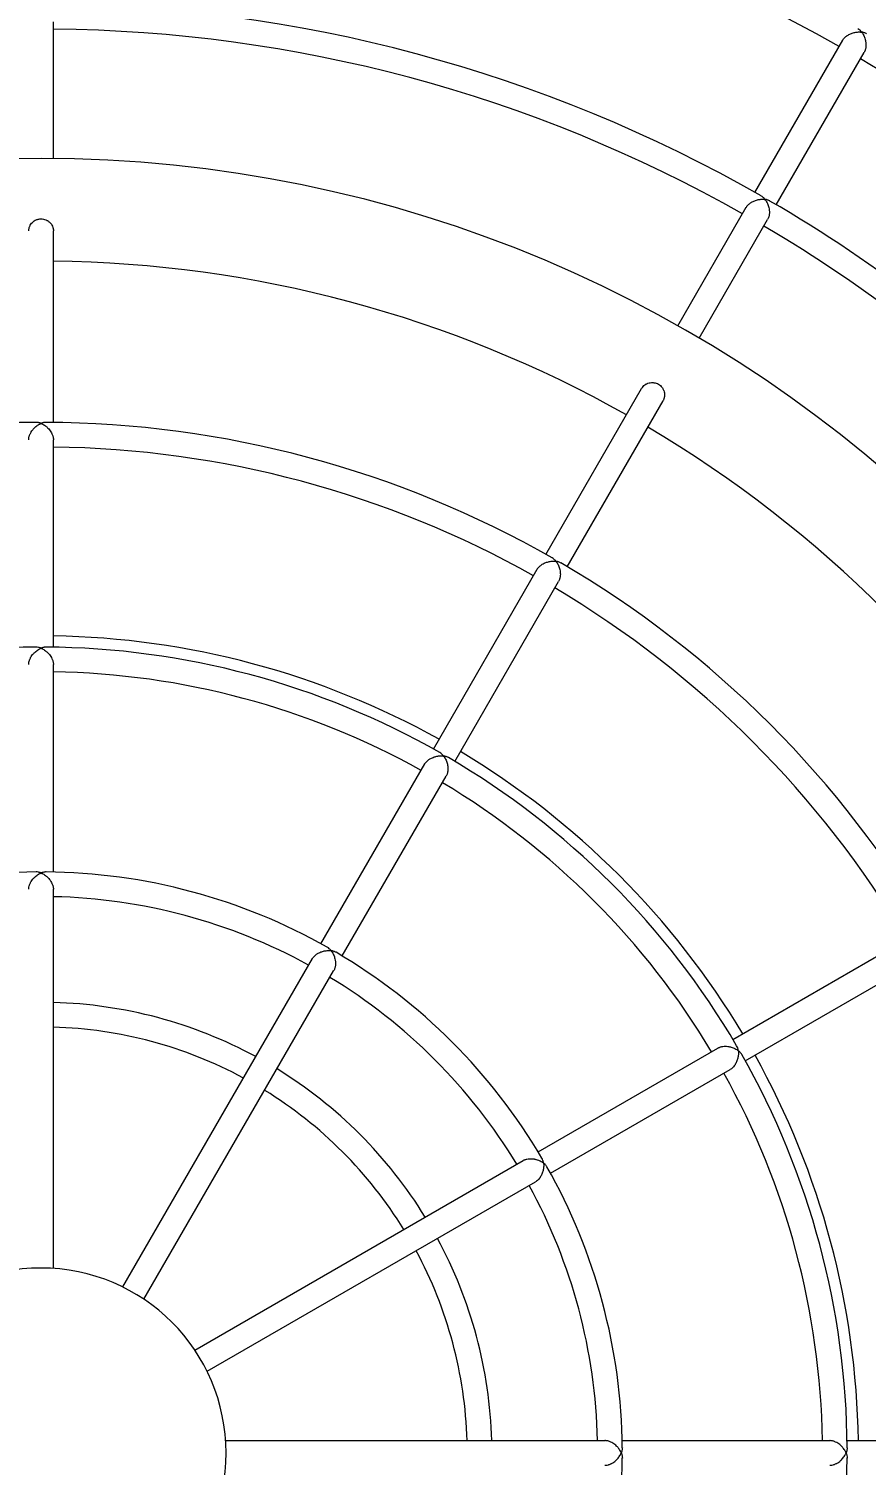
# Model space of a CAD drawing. Extents: x -3650 to 4616, y -3650 to 4857.
# Drawn here: x -9 to 602, y -9 to 1040 of the extents above; entities that cross this region are included whole.
import ezdxf

# ---------------------------------------------------------------- set-up
doc = ezdxf.new("R2010")
doc.units = 0
doc.header["$LTSCALE"] = 5
doc.header["$PDMODE"] = 1
doc.header["$PDSIZE"] = 20
for name, color, linetype in [('PRODUCT', 3, 'CONTINUOUS'), ('REFERENCE', 9, 'CONTINUOUS'), ('REVIEW_REQUIRED', 30, 'CONTINUOUS')]:
    doc.layers.add(name, color=color, linetype=linetype)
doc.styles.add('LG1', font='arial.ttf', dxfattribs={"height": 185})
doc.styles.get("Standard").update_dxf_attribs({"font": 'SIMPLEX'})
doc.dimstyles.new('LG_DIM', dxfattribs={"dimtxt": 2.5, "dimasz": 2.5, "dimexe": 1.25, "dimexo": 0.625, "dimtad": 1, "dimlunit": 6, "dimtxsty": 'Standard', "dimcen": 2.5, "dimazin": 3, "dimtfac": 1, "dimtmove": 0, "dimatfit": 3, "dimarcsym": 0})

# ---------------------------------------------------------------- blocks, each defined once
blk = doc.blocks.new('*D2')
at = {"layer": 'REFERENCE', "color": 0, "ltscale": 40, "transparency": 16777216}
for p in [(0, 3650), (0, -3650), (4335.8, -3650)]:
    blk.add_point(p, dxfattribs=at)
at = {"layer": 'REVIEW_REQUIRED', "color": 0, "lineweight": -2, "ltscale": 40, "transparency": 16777216}
for p, q in [((1, 3650), (4385.8, 3650)), ((4335.8, 3530), (4335.8, 142.1)), ((4335.8, -3530), (4335.8, -146.9)), ((1, -3650), (4385.8, -3650))]:
    blk.add_line(p, q, dxfattribs=at)
at = {"layer": 'REVIEW_REQUIRED', "color": 0, "ltscale": 40, "transparency": 16777216}
for points in [[(4315.8, 3530), (4355.8, 3530), (4335.8, 3650)], [(4315.8, -3530), (4355.8, -3530), (4335.8, -3650)]]:
    blk.add_solid(points, dxfattribs=at)
at = {"layer": 'REVIEW_REQUIRED', "color": 4, "ltscale": 40, "transparency": 16777216, "insert": (4335.8, -2.4), "char_height": 185, "attachment_point": 5, "style": 'LG1'}
blk.add_mtext('\\A1;7300', dxfattribs=at)
blk = doc.blocks.new('*D3')
at = {"layer": 'REFERENCE', "color": 0, "ltscale": 40, "transparency": 16777216}
for p in [(-1650, 2361.8), (-1650, 0), (1650, 0)]:
    blk.add_point(p, dxfattribs=at)
at = {"layer": 'REVIEW_REQUIRED', "color": 0, "lineweight": -2, "ltscale": 40, "transparency": 16777216}
for p, q in [((-1650, 1), (-1650, 2411.8)), ((1650, 1), (1650, 2411.8)), ((-1530, 2361.8), (-439.2, 2361.8)), ((1530, 2361.8), (212.5, 2361.8))]:
    blk.add_line(p, q, dxfattribs=at)
at = {"layer": 'REVIEW_REQUIRED', "color": 0, "ltscale": 40, "transparency": 16777216}
for points in [[(-1530, 2381.8), (-1530, 2341.8), (-1650, 2361.8)], [(1530, 2381.8), (1530, 2341.8), (1650, 2361.8)]]:
    blk.add_solid(points, dxfattribs=at)
at = {"layer": 'REVIEW_REQUIRED', "color": 4, "ltscale": 40, "transparency": 16777216, "insert": (-113.4, 2361.8), "char_height": 185, "attachment_point": 5, "style": 'LG1'}
blk.add_mtext('\\A1;3300', dxfattribs=at)
blk = doc.blocks.new('200230pl')
at = {"layer": 'REVIEW_REQUIRED', "color": 0, "linetype": 'Continuous', "lineweight": 0}
for p, q in [((9, 945), (9, 1044.8)), ((520.9, 920.3), (585.1, 1031.5)), ((536.5, 911.3), (600.7, 1022.5)), ((464.7, 822.9), (514.6, 909.4)), ((9, 752.3), (9, 892.3)), ((480.3, 813.9), (530.2, 900.4)), ((368.4, 656), (438.3, 777.2)), ((384, 647), (453.9, 768.2)), ((9, 588.2), (9, 739.7)), ((286.3, 513.9), (362.1, 645.1)), ((301.9, 504.9), (377.7, 636.1)), ((9, 424.1), (9, 575.6)), ((204.2, 371.8), (280, 503)), ((219.8, 362.8), (295.6, 494)), ((9, 134.7), (9, 411.5)), ((504.9, 301.9), (636.1, 377.7)), ((59.6, 121.2), (198, 360.9)), ((513.9, 286.3), (645.1, 362.1)), ((75.1, 112.2), (213.5, 351.9)), ((362.8, 219.8), (494, 295.6)), ((371.8, 204.2), (503, 280)), ((112.2, 75.1), (351.9, 213.5)), ((121.2, 59.6), (360.9, 198)), ((134.7, 9), (411.5, 9)), ((424.1, 9), (575.6, 9)), ((588.2, 9), (739.7, 9))]:
    blk.add_line(p, q, dxfattribs=at)
for radius, start, end in [(1650, 90, 270), (1650, 270, 90), (1180.5, 60.4368, 89.5632), (1057.5, 90.1984, 119.8016), (1057.5, 60.1984, 89.8016), (1039.5, 60.4961, 89.5039), (1180.5, 30.4368, 59.5632), (945, 90, 270), (945, 270, 90), (1057.5, 30.1984, 59.8016), (1039.5, 30.4961, 59.5039), (870, 60.5927, 89.4073), (752.4, 90.2793, 119.7207), (752.4, 60.2793, 89.7207), (870, 30.5927, 59.4073), (734.4, 60.7022, 89.2978), (752.4, 30.2793, 59.7207), (734.4, 30.7022, 59.2978), (588.3, 90.3577, 119.6423), (588.3, 60.3577, 89.6423), (596.5, 60.8645, 89.1355), (570.3, 60.9043, 89.0957), (588.3, 30.3577, 59.6423), (596.5, 30.8645, 59.1355), (570.3, 30.9043, 59.0957), (424.2, 90.4973, 119.5027), (424.2, 60.4973, 89.5027), (406.2, 61.2697, 88.7303), (424.2, 30.4973, 59.5027), (406.2, 31.2697, 58.7303), (329, 61.5676, 88.4324), (311, 61.6583, 88.3417), (588.3, 0.3577, 29.6423), (596.5, 0.8645, 29.1355), (329, 31.5676, 58.4324), (570.3, 0.9043, 29.0957), (311, 31.6583, 58.3417), (424.2, 0.4973, 29.5027), (406.2, 1.2697, 28.7303), (311, 1.6583, 28.3417), (329, 1.5676, 28.4324), (135, 90, 180), (135, 0, 90), (135, 180, 270), (135, 270, 0), (424.2, 330.4973, 359.5027), (588.3, 330.3577, 359.6423)]:
    blk.add_arc((0, 0), radius, start, end, dxfattribs=at)
for points, knots in [([(598.9, 1037.3), (598.8, 1037.3), (598.8, 1037.4), (598.7, 1037.5), (598.5, 1037.7), (598.3, 1037.9), (598, 1038.3), (597.8, 1038.5), (597.1, 1039.1), (596.6, 1039.5), (596.1, 1039.8)], [-0.000019039, -0.000019039, -0.000019039, -0.000019039, 0.000307499, 0.000307499, 0.000634037, 0.001287113, 0.001287113, 0.002593265, 0.002593265, 0.005205569, 0.005205569, 0.005205569, 0.005205569]), ([(585.1, 1031.5), (585.2, 1031.6), (585.2, 1031.6), (585.4, 1031.9), (585.5, 1032.1), (585.9, 1032.6), (586.2, 1033), (586.8, 1033.5), (586.9, 1033.7), (587.3, 1034), (587.5, 1034.1), (587.9, 1034.4), (588.1, 1034.6), (588.5, 1034.8), (588.7, 1035), (589.7, 1035.6), (590.5, 1036), (591.8, 1036.5), (592.2, 1036.6), (593.1, 1036.9), (593.5, 1037), (593.9, 1037.1)], [0.01703879, 0.01703879, 0.01703879, 0.01703879, 0.01733176, 0.01733176, 0.01804593, 0.01804593, 0.01947425, 0.01947425, 0.02018842, 0.02018842, 0.02090258, 0.02090258, 0.02161674, 0.02161674, 0.02233091, 0.02233091, 0.02518756, 0.02518756, 0.02661589, 0.02661589, 0.02804421, 0.02804421, 0.02804421, 0.02804421]), ([(593.9, 1037.1), (594.3, 1037.2), (594.8, 1037.2), (595.6, 1037.3), (596, 1037.4), (596.9, 1037.4), (597.3, 1037.4), (597.9, 1037.4), (598.1, 1037.3), (598.4, 1037.3), (598.5, 1037.3), (598.7, 1037.3), (598.8, 1037.3), (598.9, 1037.3)], [0.028044214, 0.028044214, 0.028044214, 0.028044214, 0.029543297, 0.029543297, 0.031042381, 0.031042381, 0.032541464, 0.032541464, 0.033291005, 0.033291005, 0.033665776, 0.033665776, 0.034040547, 0.034040547, 0.034040547, 0.034040547]), ([(598.9, 1037.3), (598.9, 1037.2), (599, 1037.1), (599.1, 1036.9), (599.2, 1036.8), (599.4, 1036.5), (599.5, 1036.3), (599.9, 1035.7), (600.1, 1035.3), (600.6, 1034.4), (600.8, 1034), (601.1, 1033), (601.3, 1032.5), (601.6, 1031.5), (601.7, 1031), (601.8, 1030.1), (601.9, 1029.9), (601.9, 1029.3), (602, 1029), (602, 1028.2), (602, 1027.6), (602, 1026.7), (601.9, 1026.4), (601.8, 1025.8), (601.8, 1025.5), (601.7, 1024.9), (601.6, 1024.7), (601.4, 1024.1), (601.3, 1023.8), (601.1, 1023.2), (600.9, 1022.8), (600.7, 1022.5)], [-0.00001904, -0.00001904, -0.00001904, -0.00001904, 0.0004192, 0.0004192, 0.00085743, 0.00085743, 0.0017339, 0.0017339, 0.00348684, 0.00348684, 0.00523978, 0.00523978, 0.00699271, 0.00699271, 0.00874565, 0.00874565, 0.00962212, 0.00962212, 0.01049859, 0.01049859, 0.01225153, 0.01225153, 0.013128, 0.013128, 0.01400447, 0.01400447, 0.01488093, 0.01488093, 0.0157574, 0.0157574, 0.01702666, 0.01702666, 0.01702666, 0.01702666]), ([(602.4, 1036.1), (602.2, 1036.2), (601.9, 1036.4), (601.3, 1036.6), (601.1, 1036.7), (600.5, 1036.9), (600.1, 1037), (599.7, 1037.1), (599.5, 1037.2), (599.3, 1037.2), (599.2, 1037.2), (599, 1037.2), (598.9, 1037.3), (598.9, 1037.3)], [0.028822403, 0.028822403, 0.028822403, 0.028822403, 0.030119606, 0.030119606, 0.031416809, 0.031416809, 0.032714012, 0.032714012, 0.033362614, 0.033362614, 0.033686915, 0.033686915, 0.034011216, 0.034011216, 0.034011216, 0.034011216]), ([(514.6, 909.4), (514.7, 909.4), (514.7, 909.5), (514.9, 909.8), (515, 910), (515.4, 910.5), (515.7, 910.9), (516.3, 911.4), (516.4, 911.6), (516.8, 911.9), (517, 912), (517.4, 912.3), (517.6, 912.5), (518, 912.7), (518.2, 912.9), (519.2, 913.5), (520, 913.9), (521.3, 914.4), (521.7, 914.5), (522.6, 914.8), (523, 914.9), (523.4, 915)], [0.0170406, 0.0170406, 0.0170406, 0.0170406, 0.01733279, 0.01733279, 0.01804707, 0.01804707, 0.01947563, 0.01947563, 0.02018992, 0.02018992, 0.0209042, 0.0209042, 0.02161848, 0.02161848, 0.02233276, 0.02233276, 0.02518989, 0.02518989, 0.02661845, 0.02661845, 0.02804701, 0.02804701, 0.02804701, 0.02804701]), ([(523.4, 915), (523.8, 915), (524.3, 915.1), (525.1, 915.2), (525.5, 915.3), (526.4, 915.3), (526.8, 915.3), (527.4, 915.3), (527.6, 915.2), (527.9, 915.2), (528, 915.2), (528.2, 915.2), (528.3, 915.2), (528.4, 915.2)], [0.028047015, 0.028047015, 0.028047015, 0.028047015, 0.029545863, 0.029545863, 0.031044712, 0.031044712, 0.032543561, 0.032543561, 0.033292985, 0.033292985, 0.033667697, 0.033667697, 0.034042409, 0.034042409, 0.034042409, 0.034042409]), ([(528.4, 915.2), (528.3, 915.2), (528.3, 915.3), (528.2, 915.4), (528, 915.6), (527.8, 915.8), (527.5, 916.1), (527.3, 916.4), (526.6, 917), (526.1, 917.4), (525.6, 917.6)], [-0.000019048, -0.000019048, -0.000019048, -0.000019048, 0.000307551, 0.000307551, 0.000634151, 0.001287349, 0.001287349, 0.002593746, 0.002593746, 0.005206541, 0.005206541, 0.005206541, 0.005206541]), ([(528.4, 915.2), (528.4, 915.1), (528.5, 915), (528.6, 914.8), (528.7, 914.7), (528.9, 914.4), (529, 914.2), (529.4, 913.6), (529.6, 913.2), (530.1, 912.3), (530.3, 911.9), (530.6, 910.9), (530.8, 910.4), (531.1, 909.4), (531.2, 908.9), (531.3, 908), (531.4, 907.8), (531.4, 907.2), (531.5, 906.9), (531.5, 906), (531.5, 905.5), (531.5, 904.6), (531.4, 904.3), (531.3, 903.7), (531.3, 903.4), (531.2, 902.8), (531.1, 902.5), (530.9, 902), (530.8, 901.7), (530.6, 901.1), (530.4, 900.7), (530.2, 900.4)], [-0.00001905, -0.00001905, -0.00001905, -0.00001905, 0.0004192, 0.0004192, 0.00085744, 0.00085744, 0.00173393, 0.00173393, 0.00348691, 0.00348691, 0.00523988, 0.00523988, 0.00699286, 0.00699286, 0.00874583, 0.00874583, 0.00962232, 0.00962232, 0.01049881, 0.01049881, 0.01225179, 0.01225179, 0.01312828, 0.01312828, 0.01400476, 0.01400476, 0.01488125, 0.01488125, 0.01575774, 0.01575774, 0.01702684, 0.01702684, 0.01702684, 0.01702684]), ([(531.9, 914), (531.7, 914.1), (531.4, 914.3), (530.8, 914.5), (530.6, 914.6), (530, 914.8), (529.6, 914.9), (529.2, 915), (529, 915), (528.8, 915.1), (528.7, 915.1), (528.5, 915.1), (528.4, 915.1), (528.4, 915.2)], [0.028819339, 0.028819339, 0.028819339, 0.028819339, 0.030116787, 0.030116787, 0.031414235, 0.031414235, 0.032711684, 0.032711684, 0.033360408, 0.033360408, 0.03368477, 0.03368477, 0.034009132, 0.034009132, 0.034009132, 0.034009132]), ([(-9, 892.3), (-9, 892.6), (-9, 892.8), (-8.9, 893.4), (-8.8, 893.9), (-8.7, 894.5), (-8.5, 895), (-8.4, 895.2), (-8.1, 896), (-7.8, 896.5), (-7.2, 897.5), (-6.8, 897.9), (-5.9, 898.7), (-5.5, 899.1), (-4.5, 899.8), (-4, 900), (-3.2, 900.4), (-2.9, 900.5), (-2.3, 900.7), (-2, 900.7), (-1.2, 900.9), (-0.6, 901), (0, 901)], [0.04758998, 0.04758998, 0.04758998, 0.04758998, 0.04846608, 0.04846608, 0.04934886, 0.05023163, 0.05023163, 0.05111441, 0.05111441, 0.05287996, 0.05287996, 0.05464551, 0.05464551, 0.05641106, 0.05641106, 0.05817661, 0.05817661, 0.05905938, 0.05905938, 0.05994216, 0.05994216, 0.06170771, 0.06170771, 0.06170771, 0.06170771]), ([(0, 901), (0.6, 901), (1.2, 900.9), (2.3, 900.7), (2.9, 900.5), (3.7, 900.2), (4, 900), (4.5, 899.7), (4.8, 899.6), (5.3, 899.3), (5.5, 899.1), (5.9, 898.7), (6.2, 898.5), (6.8, 897.9), (7.2, 897.5), (7.8, 896.5), (8.1, 896), (8.5, 895), (8.7, 894.5), (8.9, 893.6), (8.9, 893.4), (9, 892.8), (9, 892.6), (9, 892.3)], [0.00521151, 0.00521151, 0.00521151, 0.00521151, 0.00697697, 0.00697697, 0.00874244, 0.00874244, 0.00962517, 0.00962517, 0.0105079, 0.0105079, 0.01139063, 0.01139063, 0.01227336, 0.01227336, 0.01403882, 0.01403882, 0.01580429, 0.01580429, 0.01756975, 0.01756975, 0.01845248, 0.01845248, 0.0193343, 0.0193343, 0.0193343, 0.0193343]), ([(438.3, 777.2), (438.4, 777.3), (438.4, 777.3), (438.5, 777.5), (438.7, 777.7), (439.2, 778.4), (439.5, 778.8), (440.4, 779.6), (440.8, 779.9), (441.6, 780.3), (441.8, 780.5), (442.3, 780.7), (442.6, 780.8), (443.4, 781.1), (444, 781.3), (445.2, 781.4), (445.7, 781.5), (446.3, 781.5)], [0.054525951, 0.054525951, 0.054525951, 0.054525951, 0.054579033, 0.054579033, 0.055461395, 0.055461395, 0.057226119, 0.057226119, 0.058990844, 0.058990844, 0.059873206, 0.059873206, 0.060755568, 0.060755568, 0.062520293, 0.062520293, 0.064285017, 0.064285017, 0.064285017, 0.064285017]), ([(446.3, 781.5), (446.6, 781.4), (446.9, 781.4), (447.5, 781.3), (447.8, 781.3), (448.6, 781.1), (449.2, 780.9), (450.3, 780.4), (450.8, 780.1), (451.8, 779.4), (452.2, 779), (452.8, 778.4), (453, 778.1), (453.3, 777.7), (453.5, 777.4), (453.8, 776.9), (453.9, 776.6), (454.2, 776.1), (454.3, 775.8), (454.6, 775), (454.8, 774.5), (455, 773.3), (455, 772.7), (455, 771.6), (454.9, 771), (454.7, 770.2), (454.7, 770), (454.5, 769.4), (454.4, 769.2), (454.2, 768.7), (454.1, 768.5), (453.9, 768.2)], [0.00780916, 0.00780916, 0.00780916, 0.00780916, 0.00869166, 0.00869166, 0.00957417, 0.00957417, 0.01133919, 0.01133919, 0.01310421, 0.01310421, 0.01486922, 0.01486922, 0.01575173, 0.01575173, 0.01663424, 0.01663424, 0.01751675, 0.01751675, 0.01839926, 0.01839926, 0.02016427, 0.02016427, 0.02192929, 0.02192929, 0.02369431, 0.02369431, 0.02457682, 0.02457682, 0.02545932, 0.02545932, 0.0262897, 0.0262897, 0.0262897, 0.0262897]), ([(-9, 739.7), (-9, 740), (-9, 740.2), (-8.9, 741), (-8.8, 741.6), (-8.6, 742.5), (-8.5, 742.8), (-8.2, 743.4), (-8.1, 743.6), (-7.9, 744.2), (-7.7, 744.5), (-7.4, 745), (-7.3, 745.3), (-6.8, 746), (-6.5, 746.5), (-5.9, 747.2), (-5.8, 747.4), (-5.4, 747.8), (-5.2, 748), (-4.2, 749), (-3.4, 749.7), (-2.1, 750.5), (-1.7, 750.8), (-1.1, 751.1), (-0.9, 751.2), (-0.5, 751.4), (-0.4, 751.4), (-0.2, 751.5), (-0.1, 751.6), (0, 751.6)], [0.01704682, 0.01704682, 0.01704682, 0.01704682, 0.01781383, 0.01781383, 0.01961773, 0.01961773, 0.02051967, 0.02051967, 0.02142162, 0.02142162, 0.02232357, 0.02232357, 0.02322551, 0.02322551, 0.02502941, 0.02502941, 0.02593136, 0.02593136, 0.0268333, 0.0268333, 0.03044109, 0.03044109, 0.03224499, 0.03224499, 0.03314694, 0.03314694, 0.03359791, 0.03359791, 0.03404888, 0.03404888, 0.03404888, 0.03404888]), ([(0, 751.6), (-0.1, 751.6), (-0.2, 751.7), (-0.3, 751.7), (-0.5, 751.8), (-0.8, 751.9), (-1.2, 752), (-1.6, 752.1), (-2.5, 752.3), (-3.1, 752.4), (-3.7, 752.4)], [-0.000019078, -0.000019078, -0.000019078, -0.000019078, 0.000307733, 0.000307733, 0.000634544, 0.001288166, 0.001288166, 0.002595411, 0.002595411, 0.005209901, 0.005209901, 0.005209901, 0.005209901]), ([(3.7, 752.4), (3.4, 752.4), (3.1, 752.4), (2.5, 752.3), (2.2, 752.3), (1.5, 752.1), (1.2, 752), (0.8, 751.9), (0.6, 751.8), (0.4, 751.8), (0.3, 751.7), (0.2, 751.7), (0.1, 751.6), (0, 751.6)], [0.028808755, 0.028808755, 0.028808755, 0.028808755, 0.030107051, 0.030107051, 0.031405346, 0.031405346, 0.032703642, 0.032703642, 0.03335279, 0.03335279, 0.033677363, 0.033677363, 0.034001937, 0.034001937, 0.034001937, 0.034001937]), ([(0, 751.6), (0.1, 751.6), (0.2, 751.5), (0.4, 751.4), (0.5, 751.4), (0.9, 751.2), (1.1, 751.1), (1.7, 750.8), (2.1, 750.5), (3, 750), (3.4, 749.7), (4, 749.1), (4.2, 749), (4.6, 748.6), (4.8, 748.4), (5.4, 747.8), (5.8, 747.4), (6.5, 746.5), (6.8, 746), (7.4, 745), (7.7, 744.5), (8.1, 743.7), (8.2, 743.4), (8.5, 742.8), (8.5, 742.5), (8.7, 741.9), (8.8, 741.6), (8.9, 741), (8.9, 740.8), (9, 740.2), (9, 740), (9, 739.7)], [-0.00001908, -0.00001908, -0.00001908, -0.00001908, 0.0004325, 0.0004325, 0.00088409, 0.00088409, 0.00178725, 0.00178725, 0.00359358, 0.00359358, 0.00539991, 0.00539991, 0.00630308, 0.00630308, 0.00720624, 0.00720624, 0.00901257, 0.00901257, 0.0108189, 0.0108189, 0.01262523, 0.01262523, 0.0135284, 0.0135284, 0.01443156, 0.01443156, 0.01533473, 0.01533473, 0.01623789, 0.01623789, 0.01702744, 0.01702744, 0.01702744, 0.01702744]), ([(362.1, 645.1), (362.1, 645.2), (362.2, 645.3), (362.3, 645.5), (362.5, 645.7), (362.9, 646.3), (363.2, 646.6), (363.7, 647.2), (363.9, 647.3), (364.2, 647.6), (364.4, 647.8), (364.8, 648.1), (365, 648.2), (365.4, 648.5), (365.6, 648.6), (366.6, 649.3), (367.5, 649.7), (368.7, 650.2), (369.2, 650.3), (370, 650.5), (370.4, 650.6), (370.8, 650.7)], [0.0170469, 0.0170469, 0.0170469, 0.0170469, 0.01733634, 0.01733634, 0.01805103, 0.01805103, 0.01948042, 0.01948042, 0.02019511, 0.02019511, 0.0209098, 0.0209098, 0.0216245, 0.0216245, 0.02233919, 0.02233919, 0.02519796, 0.02519796, 0.02662734, 0.02662734, 0.02805673, 0.02805673, 0.02805673, 0.02805673]), ([(370.8, 650.7), (371.3, 650.8), (371.7, 650.9), (372.6, 651), (373, 651), (373.8, 651.1), (374.2, 651), (374.8, 651), (375, 651), (375.3, 651), (375.4, 651), (375.6, 650.9), (375.7, 650.9), (375.8, 650.9)], [0.028056729, 0.028056729, 0.028056729, 0.028056729, 0.029554768, 0.029554768, 0.031052806, 0.031052806, 0.032550844, 0.032550844, 0.033299863, 0.033299863, 0.033674373, 0.033674373, 0.034048883, 0.034048883, 0.034048883, 0.034048883]), ([(375.8, 650.9), (375.8, 651), (375.7, 651.1), (375.6, 651.2), (375.4, 651.4), (375.3, 651.6), (374.9, 651.9), (374.7, 652.1), (374, 652.8), (373.5, 653.1), (373, 653.4)], [-0.000019078, -0.000019078, -0.000019078, -0.000019078, 0.000307733, 0.000307733, 0.000634544, 0.001288166, 0.001288166, 0.002595411, 0.002595411, 0.005209901, 0.005209901, 0.005209901, 0.005209901]), ([(375.8, 650.9), (375.9, 650.8), (375.9, 650.7), (376.1, 650.6), (376.1, 650.5), (376.3, 650.2), (376.5, 650), (376.8, 649.4), (377.1, 649), (377.5, 648.1), (377.7, 647.6), (378.1, 646.7), (378.2, 646.2), (378.5, 645.2), (378.6, 644.6), (378.8, 643.8), (378.8, 643.5), (378.9, 643), (378.9, 642.7), (379, 641.8), (379, 641.2), (378.9, 640.3), (378.9, 640.1), (378.8, 639.5), (378.7, 639.2), (378.6, 638.6), (378.5, 638.3), (378.4, 637.8), (378.3, 637.5), (378, 636.8), (377.9, 636.5), (377.7, 636.1)], [-0.00001908, -0.00001908, -0.00001908, -0.00001908, 0.0004192, 0.0004192, 0.00085748, 0.00085748, 0.00173403, 0.00173403, 0.00348714, 0.00348714, 0.00524025, 0.00524025, 0.00699336, 0.00699336, 0.00874647, 0.00874647, 0.00962303, 0.00962303, 0.01049958, 0.01049958, 0.01225269, 0.01225269, 0.01312924, 0.01312924, 0.0140058, 0.0140058, 0.01488235, 0.01488235, 0.01575891, 0.01575891, 0.01702744, 0.01702744, 0.01702744, 0.01702744]), ([(379.4, 649.7), (379.1, 649.9), (378.8, 650), (378.3, 650.3), (378, 650.4), (377.4, 650.6), (377.1, 650.7), (376.6, 650.8), (376.5, 650.8), (376.2, 650.9), (376.1, 650.9), (376, 650.9), (375.9, 650.9), (375.8, 650.9)], [0.028808755, 0.028808755, 0.028808755, 0.028808755, 0.030107051, 0.030107051, 0.031405346, 0.031405346, 0.032703642, 0.032703642, 0.03335279, 0.03335279, 0.033677363, 0.033677363, 0.034001937, 0.034001937, 0.034001937, 0.034001937]), ([(-9, 575.6), (-9, 575.9), (-9, 576.1), (-8.9, 576.9), (-8.8, 577.5), (-8.6, 578.4), (-8.5, 578.7), (-8.2, 579.2), (-8.1, 579.5), (-7.9, 580.1), (-7.7, 580.4), (-7.5, 580.9), (-7.3, 581.1), (-6.8, 581.9), (-6.5, 582.4), (-6, 583.1), (-5.8, 583.3), (-5.4, 583.7), (-5.2, 583.9), (-4.2, 584.9), (-3.4, 585.6), (-2.1, 586.4), (-1.7, 586.7), (-1.1, 587), (-0.9, 587.1), (-0.5, 587.3), (-0.4, 587.3), (-0.2, 587.4), (-0.1, 587.5), (0, 587.5)], [0.01705297, 0.01705297, 0.01705297, 0.01705297, 0.01781472, 0.01781472, 0.01961922, 0.01961922, 0.02052147, 0.02052147, 0.02142372, 0.02142372, 0.02232597, 0.02232597, 0.02322822, 0.02322822, 0.02503272, 0.02503272, 0.02593497, 0.02593497, 0.02683722, 0.02683722, 0.03044622, 0.03044622, 0.03225072, 0.03225072, 0.03315297, 0.03315297, 0.0336041, 0.0336041, 0.03405522, 0.03405522, 0.03405522, 0.03405522]), ([(0, 587.5), (-0.1, 587.5), (-0.2, 587.6), (-0.3, 587.6), (-0.5, 587.7), (-0.8, 587.8), (-1.2, 587.9), (-1.6, 588), (-2.5, 588.2), (-3.1, 588.3), (-3.7, 588.3)], [-0.000019108, -0.000019108, -0.000019108, -0.000019108, 0.000307909, 0.000307909, 0.000634926, 0.00128896, 0.00128896, 0.002597029, 0.002597029, 0.005213166, 0.005213166, 0.005213166, 0.005213166]), ([(3.7, 588.3), (3.4, 588.3), (3.1, 588.3), (2.5, 588.2), (2.2, 588.1), (1.6, 588), (1.2, 587.9), (0.8, 587.8), (0.6, 587.7), (0.4, 587.7), (0.3, 587.6), (0.2, 587.6), (0.1, 587.5), (0, 587.5)], [0.028798489, 0.028798489, 0.028798489, 0.028798489, 0.030097608, 0.030097608, 0.031396727, 0.031396727, 0.032695846, 0.032695846, 0.033345405, 0.033345405, 0.033670185, 0.033670185, 0.033994965, 0.033994965, 0.033994965, 0.033994965]), ([(0, 587.5), (0.1, 587.5), (0.2, 587.4), (0.4, 587.3), (0.5, 587.3), (0.9, 587.1), (1.1, 587), (1.7, 586.7), (2.1, 586.4), (3, 585.9), (3.4, 585.5), (4, 585), (4.2, 584.9), (4.6, 584.5), (4.8, 584.3), (5.4, 583.7), (5.8, 583.3), (6.5, 582.4), (6.8, 581.9), (7.5, 580.9), (7.7, 580.4), (8.1, 579.5), (8.2, 579.3), (8.5, 578.7), (8.5, 578.4), (8.7, 577.8), (8.8, 577.5), (8.9, 576.9), (8.9, 576.6), (9, 576.1), (9, 575.9), (9, 575.6)], [-0.00001911, -0.00001911, -0.00001911, -0.00001911, 0.00043264, 0.00043264, 0.00088439, 0.00088439, 0.00178788, 0.00178788, 0.00359487, 0.00359487, 0.00540187, 0.00540187, 0.00630536, 0.00630536, 0.00720886, 0.00720886, 0.00901585, 0.00901585, 0.01082284, 0.01082284, 0.01262983, 0.01262983, 0.01353333, 0.01353333, 0.01443682, 0.01443682, 0.01534032, 0.01534032, 0.01624381, 0.01624381, 0.01702803, 0.01702803, 0.01702803, 0.01702803]), ([(280, 503), (280.1, 503.1), (280.1, 503.2), (280.3, 503.4), (280.4, 503.6), (280.8, 504.2), (281.1, 504.5), (281.6, 505), (281.8, 505.2), (282.2, 505.5), (282.4, 505.7), (282.7, 506), (282.9, 506.1), (283.3, 506.4), (283.5, 506.5), (284.6, 507.1), (285.4, 507.5), (286.7, 508), (287.1, 508.2), (288, 508.4), (288.4, 508.5), (288.8, 508.6)], [0.01705306, 0.01705306, 0.01705306, 0.01705306, 0.01733981, 0.01733981, 0.01805491, 0.01805491, 0.01948509, 0.01948509, 0.02020019, 0.02020019, 0.02091528, 0.02091528, 0.02163037, 0.02163037, 0.02234547, 0.02234547, 0.02520584, 0.02520584, 0.02663603, 0.02663603, 0.02806622, 0.02806622, 0.02806622, 0.02806622]), ([(288.8, 508.6), (289.2, 508.7), (289.7, 508.8), (290.5, 508.9), (290.9, 508.9), (291.8, 508.9), (292.2, 508.9), (292.8, 508.9), (293, 508.9), (293.3, 508.9), (293.4, 508.8), (293.6, 508.8), (293.7, 508.8), (293.8, 508.8)], [0.028066216, 0.028066216, 0.028066216, 0.028066216, 0.029563468, 0.029563468, 0.031060719, 0.031060719, 0.032557971, 0.032557971, 0.033306597, 0.033306597, 0.033680909, 0.033680909, 0.034055222, 0.034055222, 0.034055222, 0.034055222]), ([(293.8, 508.8), (293.7, 508.9), (293.6, 508.9), (293.5, 509.1), (293.4, 509.2), (293.2, 509.4), (292.9, 509.8), (292.7, 510), (292, 510.6), (291.5, 511), (291, 511.3)], [-0.000019108, -0.000019108, -0.000019108, -0.000019108, 0.000307909, 0.000307909, 0.000634926, 0.00128896, 0.00128896, 0.002597029, 0.002597029, 0.005213166, 0.005213166, 0.005213166, 0.005213166]), ([(293.8, 508.8), (293.8, 508.7), (293.9, 508.6), (294, 508.4), (294.1, 508.3), (294.3, 508.1), (294.4, 507.9), (294.8, 507.3), (295, 506.9), (295.5, 506), (295.7, 505.5), (296, 504.6), (296.2, 504.1), (296.5, 503), (296.6, 502.5), (296.7, 501.7), (296.8, 501.4), (296.8, 500.8), (296.9, 500.5), (296.9, 499.7), (296.9, 499.1), (296.8, 498.2), (296.8, 497.9), (296.7, 497.3), (296.7, 497), (296.6, 496.5), (296.5, 496.2), (296.3, 495.6), (296.2, 495.3), (296, 494.7), (295.8, 494.3), (295.6, 494)], [-0.00001911, -0.00001911, -0.00001911, -0.00001911, 0.0004192, 0.0004192, 0.00085751, 0.00085751, 0.00173413, 0.00173413, 0.00348737, 0.00348737, 0.00524061, 0.00524061, 0.00699385, 0.00699385, 0.00874709, 0.00874709, 0.00962371, 0.00962371, 0.01050033, 0.01050033, 0.01225357, 0.01225357, 0.01313019, 0.01313019, 0.01400681, 0.01400681, 0.01488343, 0.01488343, 0.01576005, 0.01576005, 0.01702804, 0.01702804, 0.01702804, 0.01702804]), ([(297.3, 507.6), (297.1, 507.8), (296.8, 507.9), (296.2, 508.2), (295.9, 508.3), (295.3, 508.5), (295, 508.5), (294.6, 508.7), (294.4, 508.7), (294.2, 508.7), (294.1, 508.7), (293.9, 508.8), (293.8, 508.8), (293.8, 508.8)], [0.028798489, 0.028798489, 0.028798489, 0.028798489, 0.030097608, 0.030097608, 0.031396727, 0.031396727, 0.032695846, 0.032695846, 0.033345405, 0.033345405, 0.033670185, 0.033670185, 0.033994965, 0.033994965, 0.033994965, 0.033994965]), ([(-9, 411.5), (-9, 411.7), (-9, 412), (-8.9, 412.8), (-8.8, 413.4), (-8.6, 414.3), (-8.5, 414.6), (-8.2, 415.1), (-8.1, 415.4), (-7.9, 416), (-7.7, 416.2), (-7.5, 416.8), (-7.3, 417), (-6.8, 417.8), (-6.5, 418.3), (-6, 418.9), (-5.8, 419.2), (-5.4, 419.6), (-5.2, 419.8), (-4.2, 420.8), (-3.4, 421.4), (-2.2, 422.3), (-1.7, 422.6), (-1.1, 422.9), (-0.9, 423), (-0.5, 423.2), (-0.4, 423.2), (-0.2, 423.3), (-0.1, 423.4), (0, 423.4)], [0.01706405, 0.01706405, 0.01706405, 0.01706405, 0.01781635, 0.01781635, 0.01962194, 0.01962194, 0.02052474, 0.02052474, 0.02142753, 0.02142753, 0.02233033, 0.02233033, 0.02323312, 0.02323312, 0.02503871, 0.02503871, 0.02594151, 0.02594151, 0.0268443, 0.0268443, 0.03045549, 0.03045549, 0.03226108, 0.03226108, 0.03316387, 0.03316387, 0.03361527, 0.03361527, 0.03406667, 0.03406667, 0.03406667, 0.03406667]), ([(0, 423.4), (-0.1, 423.4), (-0.2, 423.5), (-0.3, 423.5), (-0.5, 423.6), (-0.8, 423.7), (-1.2, 423.8), (-1.6, 423.9), (-2.5, 424.1), (-3.1, 424.2), (-3.7, 424.2)], [-0.000019161, -0.000019161, -0.000019161, -0.000019161, 0.000308224, 0.000308224, 0.000635609, 0.001290379, 0.001290379, 0.002599918, 0.002599918, 0.005218996, 0.005218996, 0.005218996, 0.005218996]), ([(3.7, 424.2), (3.4, 424.2), (3.1, 424.1), (2.5, 424.1), (2.2, 424), (1.6, 423.9), (1.2, 423.8), (0.8, 423.7), (0.6, 423.6), (0.4, 423.5), (0.3, 423.5), (0.2, 423.5), (0.1, 423.4), (0, 423.4)], [0.028780199, 0.028780199, 0.028780199, 0.028780199, 0.030080788, 0.030080788, 0.031381378, 0.031381378, 0.032681967, 0.032681967, 0.033332261, 0.033332261, 0.033657409, 0.033657409, 0.033982556, 0.033982556, 0.033982556, 0.033982556]), ([(0, 423.4), (0.1, 423.4), (0.2, 423.3), (0.4, 423.2), (0.5, 423.2), (0.9, 423), (1.1, 422.9), (1.7, 422.6), (2.1, 422.3), (3, 421.7), (3.4, 421.4), (4, 420.9), (4.2, 420.7), (4.6, 420.4), (4.8, 420.2), (5.4, 419.6), (5.8, 419.2), (6.5, 418.3), (6.8, 417.8), (7.5, 416.8), (7.7, 416.3), (8.1, 415.4), (8.2, 415.1), (8.5, 414.6), (8.6, 414.3), (8.7, 413.7), (8.8, 413.4), (8.9, 412.8), (8.9, 412.5), (9, 412), (9, 411.7), (9, 411.5)], [-0.00001916, -0.00001916, -0.00001916, -0.00001916, 0.00043288, 0.00043288, 0.00088493, 0.00088493, 0.00178902, 0.00178902, 0.0035972, 0.0035972, 0.00540538, 0.00540538, 0.00630947, 0.00630947, 0.00721356, 0.00721356, 0.00902174, 0.00902174, 0.01082992, 0.01082992, 0.0126381, 0.0126381, 0.0135422, 0.0135422, 0.01444629, 0.01444629, 0.01535038, 0.01535038, 0.01625447, 0.01625447, 0.0170291, 0.0170291, 0.0170291, 0.0170291]), ([(211.7, 366.7), (211.6, 366.7), (211.6, 366.8), (211.5, 366.9), (211.3, 367.1), (211.2, 367.3), (210.8, 367.7), (210.6, 367.9), (209.9, 368.5), (209.4, 368.9), (208.9, 369.2)], [-0.000019161, -0.000019161, -0.000019161, -0.000019161, 0.000308224, 0.000308224, 0.000635609, 0.001290379, 0.001290379, 0.002599918, 0.002599918, 0.005218996, 0.005218996, 0.005218996, 0.005218996]), ([(198, 360.9), (198, 360.9), (198, 361), (198.2, 361.3), (198.3, 361.5), (198.8, 362), (199.1, 362.4), (199.6, 362.9), (199.8, 363.1), (200.1, 363.4), (200.3, 363.5), (200.7, 363.8), (200.9, 364), (201.3, 364.3), (201.5, 364.4), (202.5, 365), (203.3, 365.4), (204.6, 365.9), (205.1, 366), (205.9, 366.3), (206.3, 366.4), (206.7, 366.5)], [0.01706416, 0.01706416, 0.01706416, 0.01706416, 0.01734606, 0.01734606, 0.01806187, 0.01806187, 0.0194935, 0.0194935, 0.02020932, 0.02020932, 0.02092513, 0.02092513, 0.02164095, 0.02164095, 0.02235676, 0.02235676, 0.02522002, 0.02522002, 0.02665164, 0.02665164, 0.02808327, 0.02808327, 0.02808327, 0.02808327]), ([(206.7, 366.5), (207.2, 366.6), (207.6, 366.6), (208.5, 366.7), (208.9, 366.8), (209.7, 366.8), (210.1, 366.8), (210.7, 366.8), (210.9, 366.8), (211.2, 366.7), (211.3, 366.7), (211.5, 366.7), (211.6, 366.7), (211.7, 366.7)], [0.028083273, 0.028083273, 0.028083273, 0.028083273, 0.029579122, 0.029579122, 0.03107497, 0.03107497, 0.032570819, 0.032570819, 0.033318743, 0.033318743, 0.033692705, 0.033692705, 0.034066667, 0.034066667, 0.034066667, 0.034066667]), ([(211.7, 366.7), (211.8, 366.6), (211.8, 366.5), (212, 366.3), (212, 366.2), (212.2, 365.9), (212.4, 365.7), (212.7, 365.1), (213, 364.7), (213.4, 363.9), (213.6, 363.4), (214, 362.4), (214.1, 361.9), (214.4, 360.9), (214.5, 360.4), (214.7, 359.5), (214.7, 359.3), (214.8, 358.7), (214.8, 358.4), (214.8, 357.6), (214.8, 357), (214.8, 356.1), (214.8, 355.8), (214.7, 355.2), (214.6, 354.9), (214.5, 354.3), (214.4, 354.1), (214.3, 353.5), (214.2, 353.2), (213.9, 352.6), (213.7, 352.2), (213.5, 351.9)], [-0.00001916, -0.00001916, -0.00001916, -0.00001916, 0.00041921, 0.00041921, 0.00085758, 0.00085758, 0.00173431, 0.00173431, 0.00348778, 0.00348778, 0.00524126, 0.00524126, 0.00699473, 0.00699473, 0.0087482, 0.0087482, 0.00962494, 0.00962494, 0.01050167, 0.01050167, 0.01225514, 0.01225514, 0.01313188, 0.01313188, 0.01400862, 0.01400862, 0.01488535, 0.01488535, 0.01576209, 0.01576209, 0.01702911, 0.01702911, 0.01702911, 0.01702911]), ([(215.3, 365.5), (215, 365.6), (214.7, 365.8), (214.2, 366), (213.9, 366.1), (213.3, 366.3), (213, 366.4), (212.5, 366.5), (212.4, 366.6), (212.1, 366.6), (212, 366.6), (211.9, 366.6), (211.8, 366.7), (211.7, 366.7)], [0.028780199, 0.028780199, 0.028780199, 0.028780199, 0.030080788, 0.030080788, 0.031381378, 0.031381378, 0.032681967, 0.032681967, 0.033332261, 0.033332261, 0.033657409, 0.033657409, 0.033982556, 0.033982556, 0.033982556, 0.033982556]), ([(494, 295.6), (494.1, 295.7), (494.2, 295.7), (494.5, 295.9), (494.8, 296), (495.3, 296.2), (495.6, 296.3), (496.2, 296.5), (496.5, 296.6), (497.3, 296.7), (497.9, 296.8), (498.8, 296.9), (499.1, 296.9), (499.7, 296.9), (500, 296.9), (500.8, 296.8), (501.4, 296.8), (502.2, 296.6), (502.5, 296.6), (503, 296.5), (503.3, 296.4), (504, 296.2), (504.5, 296), (505.5, 295.7), (506, 295.5), (506.8, 295), (507.3, 294.8), (507.9, 294.4), (508.1, 294.3), (508.3, 294.1), (508.4, 294), (508.6, 293.9), (508.7, 293.8), (508.8, 293.8)], [0.01705307, 0.01705307, 0.01705307, 0.01705307, 0.01741861, 0.01741861, 0.01829422, 0.01829422, 0.01916983, 0.01916983, 0.02004544, 0.02004544, 0.02179667, 0.02179667, 0.02267228, 0.02267228, 0.02354789, 0.02354789, 0.02529911, 0.02529911, 0.02617472, 0.02617472, 0.02705033, 0.02705033, 0.02880156, 0.02880156, 0.03055278, 0.03055278, 0.032304, 0.032304, 0.03317961, 0.03317961, 0.03361742, 0.03361742, 0.03405522, 0.03405522, 0.03405522, 0.03405522]), ([(508.8, 293.8), (508.8, 293.8), (508.8, 293.9), (508.7, 294.1), (508.7, 294.3), (508.7, 294.6), (508.5, 295), (508.5, 295.4), (508.2, 296.2), (507.9, 296.8), (507.6, 297.3)], [-0.000019108, -0.000019108, -0.000019108, -0.000019108, 0.000307909, 0.000307909, 0.000634926, 0.00128896, 0.00128896, 0.002597029, 0.002597029, 0.005213166, 0.005213166, 0.005213166, 0.005213166]), ([(508.8, 293.8), (508.8, 293.7), (508.8, 293.6), (508.8, 293.4), (508.9, 293.1), (508.9, 292.8), (508.9, 292.2), (508.9, 291.8), (508.9, 290.9), (508.9, 290.5), (508.8, 289.7), (508.7, 289.2), (508.6, 288.8)], [-0.000019108, -0.000019108, -0.000019108, -0.000019108, 0.000357001, 0.000357001, 0.000733109, 0.001485326, 0.001485326, 0.00298976, 0.00298976, 0.004494195, 0.004494195, 0.005998629, 0.005998629, 0.005998629, 0.005998629]), ([(511.3, 291), (511.1, 291.2), (511, 291.5), (510.6, 292), (510.4, 292.2), (510, 292.7), (509.8, 292.9), (509.4, 293.2), (509.3, 293.3), (509.1, 293.5), (509.1, 293.5), (508.9, 293.6), (508.9, 293.7), (508.8, 293.8)], [0.028798489, 0.028798489, 0.028798489, 0.028798489, 0.030097608, 0.030097608, 0.031396727, 0.031396727, 0.032695846, 0.032695846, 0.033345405, 0.033345405, 0.033670185, 0.033670185, 0.033994965, 0.033994965, 0.033994965, 0.033994965]), ([(508.6, 288.8), (508.4, 288), (508.2, 287.1), (507.7, 285.8), (507.5, 285.4), (507.1, 284.6), (506.9, 284.2), (506.5, 283.5), (506.4, 283.3), (506.1, 282.9), (506, 282.7), (505.5, 282.2), (505.2, 281.8), (504.5, 281.1), (504.2, 280.8), (503.5, 280.3), (503.3, 280.2), (503, 280)], [0.00599863, 0.00599863, 0.00599863, 0.00599863, 0.00886039, 0.00886039, 0.01029128, 0.01029128, 0.01172216, 0.01172216, 0.0124376, 0.0124376, 0.01315304, 0.01315304, 0.01458392, 0.01458392, 0.01601481, 0.01601481, 0.01702803, 0.01702803, 0.01702803, 0.01702803]), ([(351.9, 213.5), (352, 213.6), (352.1, 213.7), (352.4, 213.8), (352.7, 214), (353.2, 214.2), (353.5, 214.3), (354, 214.4), (354.3, 214.5), (355.2, 214.7), (355.8, 214.8), (356.7, 214.8), (357, 214.8), (357.5, 214.8), (357.8, 214.8), (358.7, 214.8), (359.2, 214.7), (360.1, 214.6), (360.3, 214.5), (360.9, 214.4), (361.1, 214.3), (361.9, 214.1), (362.4, 214), (363.4, 213.6), (363.8, 213.4), (364.7, 213), (365.1, 212.7), (365.7, 212.4), (365.9, 212.2), (366.2, 212), (366.3, 212), (366.5, 211.8), (366.6, 211.8), (366.7, 211.7)], [0.01706417, 0.01706417, 0.01706417, 0.01706417, 0.01742875, 0.01742875, 0.01830443, 0.01830443, 0.01918011, 0.01918011, 0.02005579, 0.02005579, 0.02180715, 0.02180715, 0.02268283, 0.02268283, 0.02355851, 0.02355851, 0.02530987, 0.02530987, 0.02618555, 0.02618555, 0.02706123, 0.02706123, 0.02881259, 0.02881259, 0.03056395, 0.03056395, 0.03231531, 0.03231531, 0.03319099, 0.03319099, 0.03362883, 0.03362883, 0.03406667, 0.03406667, 0.03406667, 0.03406667]), ([(366.7, 211.7), (366.7, 211.8), (366.6, 211.9), (366.6, 212), (366.6, 212.3), (366.5, 212.5), (366.4, 213), (366.3, 213.3), (366, 214.2), (365.8, 214.7), (365.5, 215.3)], [-0.000019161, -0.000019161, -0.000019161, -0.000019161, 0.000308224, 0.000308224, 0.000635609, 0.001290379, 0.001290379, 0.002599918, 0.002599918, 0.005218996, 0.005218996, 0.005218996, 0.005218996]), ([(366.7, 211.7), (366.7, 211.6), (366.7, 211.5), (366.7, 211.3), (366.8, 211), (366.8, 210.7), (366.8, 210.1), (366.8, 209.7), (366.8, 208.9), (366.7, 208.5), (366.6, 207.6), (366.6, 207.2), (366.5, 206.7)], [-0.000019161, -0.000019161, -0.000019161, -0.000019161, 0.000356606, 0.000356606, 0.000732372, 0.001483905, 0.001483905, 0.002986971, 0.002986971, 0.004490037, 0.004490037, 0.005993103, 0.005993103, 0.005993103, 0.005993103]), ([(369.2, 208.9), (369, 209.1), (368.9, 209.4), (368.5, 209.9), (368.3, 210.1), (367.9, 210.6), (367.7, 210.8), (367.3, 211.2), (367.2, 211.3), (367, 211.4), (366.9, 211.5), (366.8, 211.6), (366.7, 211.6), (366.7, 211.7)], [0.028780199, 0.028780199, 0.028780199, 0.028780199, 0.030080788, 0.030080788, 0.031381378, 0.031381378, 0.032681967, 0.032681967, 0.033332261, 0.033332261, 0.033657409, 0.033657409, 0.033982556, 0.033982556, 0.033982556, 0.033982556]), ([(366.5, 206.7), (366.3, 205.9), (366.1, 205.1), (365.6, 203.8), (365.4, 203.4), (365, 202.5), (364.8, 202.1), (364.4, 201.5), (364.3, 201.3), (364, 200.9), (363.8, 200.7), (363.4, 200.1), (363.1, 199.8), (362.4, 199.1), (362, 198.8), (361.4, 198.3), (361.1, 198.1), (360.9, 198)], [0.0059931, 0.0059931, 0.0059931, 0.0059931, 0.00885793, 0.00885793, 0.01029035, 0.01029035, 0.01172276, 0.01172276, 0.01243897, 0.01243897, 0.01315517, 0.01315517, 0.01458759, 0.01458759, 0.01602, 0.01602, 0.01702911, 0.01702911, 0.01702911, 0.01702911]), ([(423.4, 0), (423.4, 0.1), (423.3, 0.2), (423.2, 0.4), (423.2, 0.5), (423, 0.9), (422.9, 1.1), (422.6, 1.7), (422.3, 2.1), (421.7, 3), (421.4, 3.4), (420.9, 4), (420.7, 4.2), (420.4, 4.6), (420.2, 4.8), (419.6, 5.4), (419.2, 5.8), (418.3, 6.5), (417.8, 6.8), (416.8, 7.5), (416.3, 7.7), (415.4, 8.1), (415.1, 8.2), (414.6, 8.5), (414.3, 8.6), (413.7, 8.7), (413.4, 8.8), (412.8, 8.9), (412.5, 8.9), (412, 9), (411.7, 9), (411.5, 9)], [-0.00001916, -0.00001916, -0.00001916, -0.00001916, 0.00043288, 0.00043288, 0.00088493, 0.00088493, 0.00178902, 0.00178902, 0.0035972, 0.0035972, 0.00540538, 0.00540538, 0.00630947, 0.00630947, 0.00721356, 0.00721356, 0.00902174, 0.00902174, 0.01082992, 0.01082992, 0.0126381, 0.0126381, 0.0135422, 0.0135422, 0.01444629, 0.01444629, 0.01535038, 0.01535038, 0.01625447, 0.01625447, 0.0170291, 0.0170291, 0.0170291, 0.0170291]), ([(411.5, -9), (411.7, -9), (412, -9), (412.8, -8.9), (413.4, -8.8), (414.3, -8.6), (414.6, -8.5), (415.1, -8.2), (415.4, -8.1), (416, -7.9), (416.2, -7.7), (416.8, -7.5), (417, -7.3), (417.8, -6.8), (418.3, -6.5), (418.9, -6), (419.2, -5.8), (419.6, -5.4), (419.8, -5.2), (420.8, -4.2), (421.4, -3.4), (422.3, -2.2), (422.6, -1.7), (422.9, -1.1), (423, -0.9), (423.2, -0.5), (423.2, -0.4), (423.3, -0.2), (423.4, -0.1), (423.4, 0)], [0.01706405, 0.01706405, 0.01706405, 0.01706405, 0.01781635, 0.01781635, 0.01962194, 0.01962194, 0.02052474, 0.02052474, 0.02142753, 0.02142753, 0.02233033, 0.02233033, 0.02323312, 0.02323312, 0.02503871, 0.02503871, 0.02594151, 0.02594151, 0.0268443, 0.0268443, 0.03045549, 0.03045549, 0.03226108, 0.03226108, 0.03316387, 0.03316387, 0.03361527, 0.03361527, 0.03406667, 0.03406667, 0.03406667, 0.03406667]), ([(424.2, 3.7), (424.2, 3.4), (424.1, 3.1), (424.1, 2.5), (424, 2.2), (423.9, 1.6), (423.8, 1.2), (423.7, 0.8), (423.6, 0.6), (423.5, 0.4), (423.5, 0.3), (423.5, 0.2), (423.4, 0.1), (423.4, 0)], [0.028780199, 0.028780199, 0.028780199, 0.028780199, 0.030080788, 0.030080788, 0.031381378, 0.031381378, 0.032681967, 0.032681967, 0.033332261, 0.033332261, 0.033657409, 0.033657409, 0.033982556, 0.033982556, 0.033982556, 0.033982556]), ([(423.4, 0), (423.4, -0.1), (423.5, -0.2), (423.5, -0.3), (423.6, -0.5), (423.7, -0.8), (423.8, -1.2), (423.9, -1.6), (424.1, -2.5), (424.2, -3.1), (424.2, -3.7)], [-0.000019161, -0.000019161, -0.000019161, -0.000019161, 0.000308224, 0.000308224, 0.000635609, 0.001290379, 0.001290379, 0.002599918, 0.002599918, 0.005218996, 0.005218996, 0.005218996, 0.005218996]), ([(587.5, 0), (587.5, 0.1), (587.4, 0.2), (587.3, 0.4), (587.3, 0.5), (587.1, 0.9), (587, 1.1), (586.7, 1.7), (586.4, 2.1), (585.9, 3), (585.5, 3.4), (585, 4), (584.9, 4.2), (584.5, 4.6), (584.3, 4.8), (583.7, 5.4), (583.3, 5.8), (582.4, 6.5), (581.9, 6.8), (580.9, 7.5), (580.4, 7.7), (579.5, 8.1), (579.3, 8.2), (578.7, 8.5), (578.4, 8.5), (577.8, 8.7), (577.5, 8.8), (576.9, 8.9), (576.6, 8.9), (576.1, 9), (575.9, 9), (575.6, 9)], [-0.00001911, -0.00001911, -0.00001911, -0.00001911, 0.00043264, 0.00043264, 0.00088439, 0.00088439, 0.00178788, 0.00178788, 0.00359487, 0.00359487, 0.00540187, 0.00540187, 0.00630536, 0.00630536, 0.00720886, 0.00720886, 0.00901585, 0.00901585, 0.01082284, 0.01082284, 0.01262983, 0.01262983, 0.01353333, 0.01353333, 0.01443682, 0.01443682, 0.01534032, 0.01534032, 0.01624381, 0.01624381, 0.01702803, 0.01702803, 0.01702803, 0.01702803]), ([(575.6, -9), (575.9, -9), (576.1, -9), (576.9, -8.9), (577.5, -8.8), (578.4, -8.6), (578.7, -8.5), (579.2, -8.2), (579.5, -8.1), (580.1, -7.9), (580.4, -7.7), (580.9, -7.5), (581.1, -7.3), (581.9, -6.8), (582.4, -6.5), (583.1, -6), (583.3, -5.8), (583.7, -5.4), (583.9, -5.2), (584.9, -4.2), (585.6, -3.4), (586.4, -2.1), (586.7, -1.7), (587, -1.1), (587.1, -0.9), (587.3, -0.5), (587.3, -0.4), (587.4, -0.2), (587.5, -0.1), (587.5, 0)], [0.01705297, 0.01705297, 0.01705297, 0.01705297, 0.01781472, 0.01781472, 0.01961922, 0.01961922, 0.02052147, 0.02052147, 0.02142372, 0.02142372, 0.02232597, 0.02232597, 0.02322822, 0.02322822, 0.02503272, 0.02503272, 0.02593497, 0.02593497, 0.02683722, 0.02683722, 0.03044622, 0.03044622, 0.03225072, 0.03225072, 0.03315297, 0.03315297, 0.0336041, 0.0336041, 0.03405522, 0.03405522, 0.03405522, 0.03405522]), ([(588.3, 3.7), (588.3, 3.4), (588.3, 3.1), (588.2, 2.5), (588.1, 2.2), (588, 1.6), (587.9, 1.2), (587.8, 0.8), (587.7, 0.6), (587.7, 0.4), (587.6, 0.3), (587.6, 0.2), (587.5, 0.1), (587.5, 0)], [0.028798489, 0.028798489, 0.028798489, 0.028798489, 0.030097608, 0.030097608, 0.031396727, 0.031396727, 0.032695846, 0.032695846, 0.033345405, 0.033345405, 0.033670185, 0.033670185, 0.033994965, 0.033994965, 0.033994965, 0.033994965]), ([(587.5, 0), (587.5, -0.1), (587.6, -0.2), (587.6, -0.3), (587.7, -0.5), (587.8, -0.8), (587.9, -1.2), (588, -1.6), (588.2, -2.5), (588.3, -3.1), (588.3, -3.7)], [-0.000019108, -0.000019108, -0.000019108, -0.000019108, 0.000307909, 0.000307909, 0.000634926, 0.00128896, 0.00128896, 0.002597029, 0.002597029, 0.005213166, 0.005213166, 0.005213166, 0.005213166])]:
    blk.add_open_spline(points, degree=3, knots=knots, dxfattribs=at)

msp = doc.modelspace()

# ---------------------------------------------------------------- linework, layer by layer
at = {"layer": 'REVIEW_REQUIRED', "lineweight": 0}
msp.add_circle((0, 0), 3650, dxfattribs=at)

# ---------------------------------------------------------------- block references
at = {"layer": 'PRODUCT'}
msp.add_blockref('200230pl', (0, 0), dxfattribs=at)

# ---------------------------------------------------------------- dimensions: what is measured, and where the dimension line sits
at = {"layer": 'REVIEW_REQUIRED', "ltscale": 40}
dim = msp.add_linear_dim(base=(4335.8, -3650), p1=(0, 3650), p2=(0, -3650), angle=90, dimstyle='LG_DIM', override={"dimtxt": 185, "dimasz": 120, "dimexe": 50, "dimexo": 1, "dimgap": 50, "dimtad": 0, "dimtih": 1, "dimtoh": 1, "dimdec": 0, "dimrnd": 10, "dimlunit": 2, "dimtxsty": 'LG1', "dimclrt": 4, "dimadec": 4, "dimtdec": 0}, dxfattribs=at)
dim.commit()
dim.dimension.update_dxf_attribs({"geometry": '*D2', "text_midpoint": (4335.8, -2.4), "dimtype": 160})
dim = msp.add_linear_dim(base=(-1650, 2361.8), p1=(1650, 0), p2=(-1650, 0), dimstyle='LG_DIM', override={"dimtxt": 185, "dimasz": 120, "dimexe": 50, "dimexo": 1, "dimgap": 50, "dimtad": 0, "dimtih": 1, "dimtoh": 1, "dimdec": 0, "dimrnd": 10, "dimlunit": 2, "dimtxsty": 'LG1', "dimclrt": 4, "dimadec": 4, "dimtdec": 0}, dxfattribs=at)
dim.commit()
dim.dimension.update_dxf_attribs({"geometry": '*D3', "text_midpoint": (-113.4, 2361.8), "dimtype": 160})

doc.saveas('drawing.dxf')
